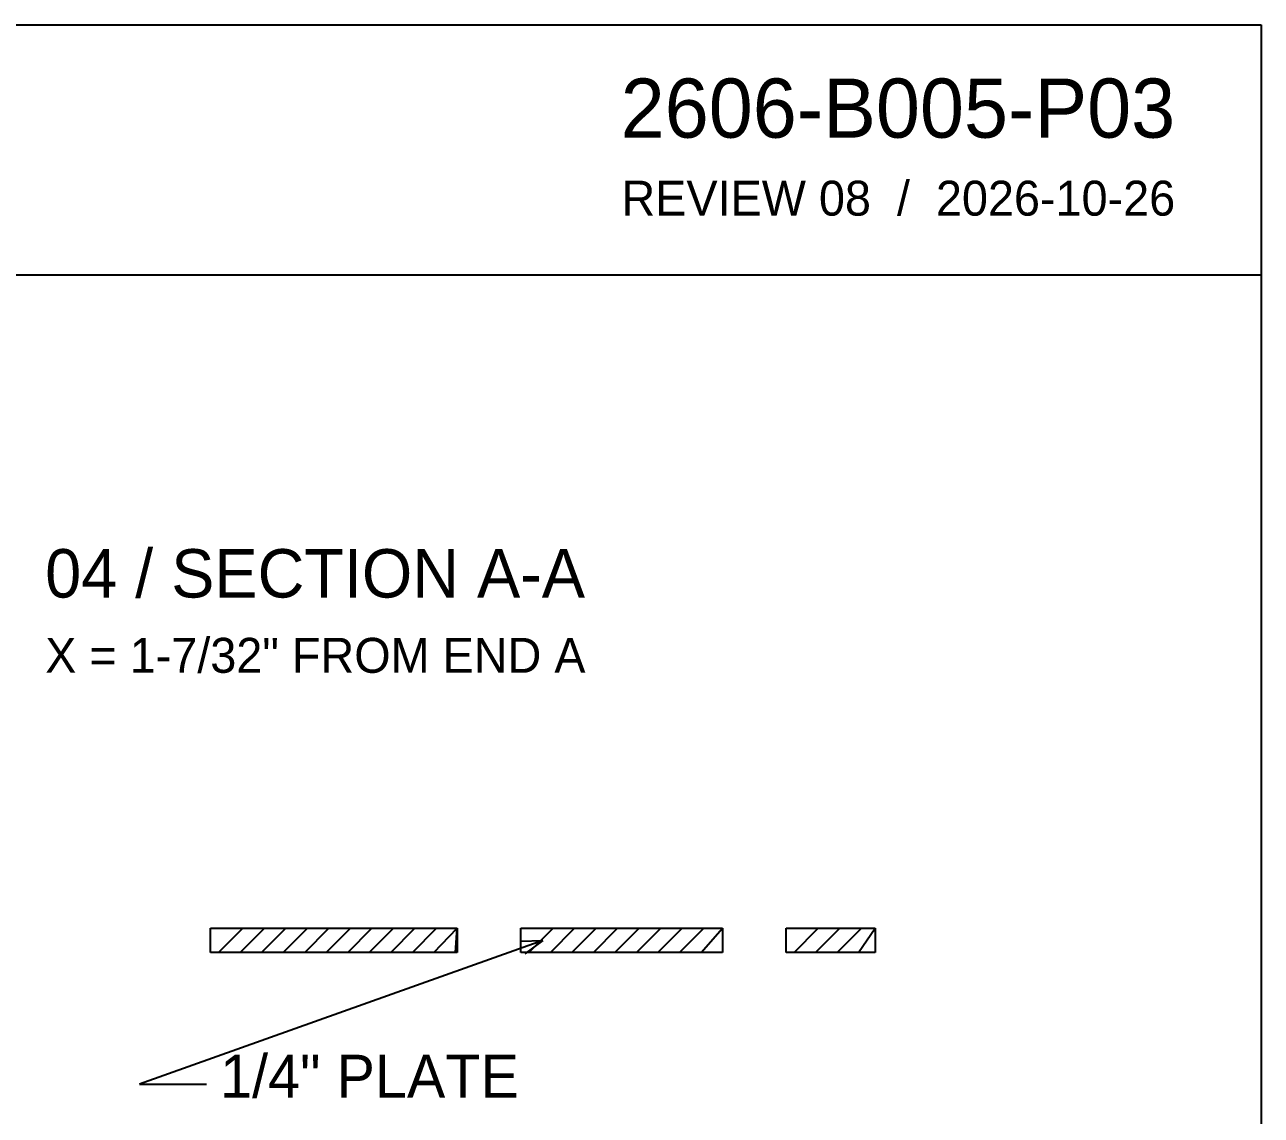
# Model space of a CAD drawing. Header units: inches. Extents: x 1.4 to 100.6, y 1.4 to 64.6.
# Drawn here: x 81.43 to 100.58, y 47.69 to 64.58 of the extents above; entities that cross this region are included whole.
import ezdxf
from ezdxf.enums import TextEntityAlignment as Align

# ---------------------------------------------------------------- set-up
doc = ezdxf.new("R2010")
doc.units = ezdxf.units.IN
doc.header["$MEASUREMENT"] = 0

msp = doc.modelspace()

# ---------------------------------------------------------------- linework, layer by layer
at = {"layer": 'ANNOTATION'}
for p, q in [((89.458, 50.396), (83.208, 48.167)), ((89.109, 50.382), (89.458, 50.396)), ((89.458, 50.396), (89.179, 50.186)), ((83.208, 48.167), (84.25, 48.167))]:
    msp.add_line(p, q, dxfattribs=at)
at = {"layer": 'OUTLINE'}
for p, q in [((1.417, 64.583), (100.583, 64.583)), ((100.583, 64.583), (100.583, 1.417)), ((1.417, 60.708), (100.583, 60.708)), ((84.311, 50.583), (88.131, 50.583)), ((84.311, 50.208), (84.311, 50.583)), ((84.436, 50.208), (84.811, 50.583)), ((84.769, 50.208), (85.144, 50.583)), ((85.102, 50.208), (85.477, 50.583)), ((85.436, 50.208), (85.811, 50.583)), ((85.769, 50.208), (86.144, 50.583)), ((86.102, 50.208), (86.477, 50.583)), ((86.436, 50.208), (86.811, 50.583)), ((86.769, 50.208), (87.144, 50.583)), ((87.102, 50.208), (87.477, 50.583)), ((87.436, 50.208), (87.811, 50.583)), ((87.769, 50.208), (88.131, 50.583)), ((88.102, 50.208), (88.131, 50.583)), ((88.131, 50.583), (88.131, 50.208)), ((89.115, 50.583), (92.239, 50.583)), ((89.115, 50.208), (89.115, 50.583)), ((89.24, 50.208), (89.615, 50.583)), ((89.574, 50.208), (89.949, 50.583)), ((89.907, 50.208), (90.282, 50.583)), ((90.24, 50.208), (90.615, 50.583)), ((90.574, 50.208), (90.949, 50.583)), ((90.907, 50.208), (91.282, 50.583)), ((91.24, 50.208), (91.615, 50.583)), ((91.574, 50.208), (91.949, 50.583)), ((91.907, 50.208), (92.239, 50.583)), ((92.239, 50.583), (92.239, 50.208)), ((93.223, 50.583), (94.606, 50.583)), ((93.223, 50.208), (93.223, 50.583)), ((93.348, 50.208), (93.723, 50.583)), ((93.682, 50.208), (94.057, 50.583)), ((94.015, 50.208), (94.39, 50.583)), ((94.348, 50.208), (94.606, 50.583)), ((94.606, 50.583), (94.606, 50.208)), ((88.131, 50.208), (84.311, 50.208)), ((92.239, 50.208), (89.115, 50.208)), ((94.606, 50.208), (93.223, 50.208))]:
    msp.add_line(p, q, dxfattribs=at)

# ---------------------------------------------------------------- texts
at = {"layer": 'ANNOTATION'}
for s, height, p in [('2606-B005-P03', 0.91667, (99.25, 62.833)), ('REVIEW 08  /  2026-10-26', 0.54167, (99.25, 61.625))]:
    msp.add_text(s, height=height, dxfattribs=at).set_placement(p, align=Align.RIGHT)
for s, height, p in [('04 / SECTION A-A', 0.75, (81.75, 55.708)), ('X = 1-7/32" FROM END A', 0.54167, (81.75, 54.542)), ('1/4" PLATE', 0.6667, (84.458, 47.958))]:
    msp.add_text(s, height=height, dxfattribs=at).set_placement(p)

doc.saveas('drawing.dxf')
